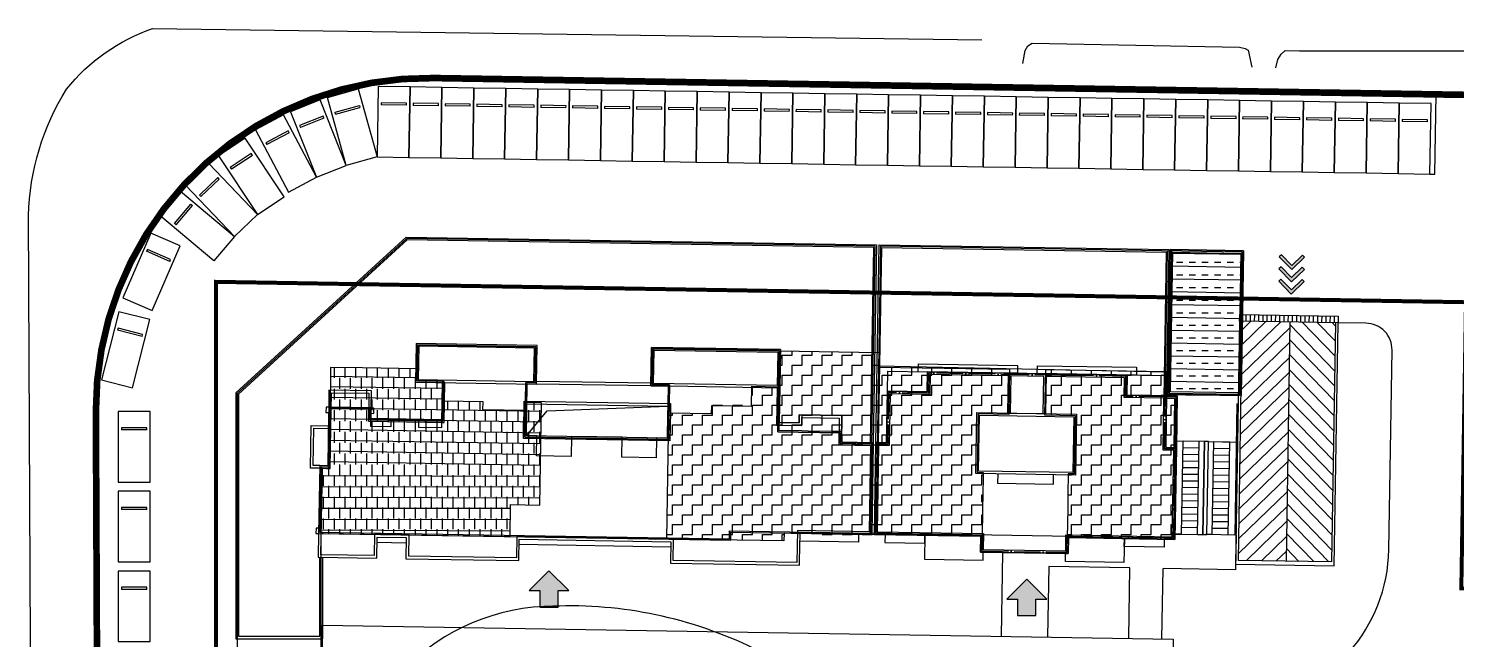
# Model space of a CAD drawing. Extents: x 30227 to 490047, y 105157 to 588160.
# Drawn here: x 157125 to 264519, y 410120 to 456089 of the extents above; entities that cross this region are included whole.
import ezdxf

# ---------------------------------------------------------------- set-up
doc = ezdxf.new("R2010")
doc.units = 0
doc.header["$LTSCALE"] = 1000
doc.header["$MEASUREMENT"] = 0
for name, pattern in [('ACAD_ISO05W100', [33, 24, -3, 0, -3, 0, -3]), ('DASH', [0.35, 0.25, -0.1]), ('DOTE', [2.4200000000000004, 2, -0.2, 0.02, -0.2])]:
    doc.linetypes.add(name, pattern=pattern)
for name, color, linetype in [('A-Detl-Thin', 131, 'Continuous'), ('c', 7, 'Continuous'), ('DIM_ELEV', 3, 'Continuous'), ('DOTE', 10, 'DOTE'), ('dx', 251, 'Continuous'), ('JZD', 1, 'Continuous'), ('WALL', 2, 'Continuous'), ('停车位', 253, 'Continuous'), ('其他', 30, 'Continuous'), ('地下室轮廓线', 142, 'Continuous'), ('坡道', 132, 'Continuous'), ('屋顶', 115, 'Continuous'), ('消防', 8, 'Continuous'), ('看线', 251, 'Continuous'), ('道路', 206, 'Continuous'), ('配套', 163, 'Continuous')]:
    doc.layers.add(name, color=color, linetype=linetype)

# ---------------------------------------------------------------- blocks, each defined once
blk = doc.blocks.new('A$C58F70749')
at = {"layer": '其他'}
for points in [[(714.6687437780201, -1167.207602240145), (506.076463855803, -1251.553679537028), (0, 0), (1251.553679518402, 506.0764638576656), (1335.899756833911, 297.4841839279979), (292.9383572191, -124.246202616021)], [(2096.86190039292, 147.5493748225271), (845.308220885694, -358.5270890146494), (1351.384684730321, -1610.080768572166), (1559.976964637637, -1525.734691249207), (1138.246578101068, -482.7732916306704), (2181.207977712154, -61.04290511086583)], [(2942.170121271163, -210.9777141734958), (1690.616441741586, -717.0541780442), (2196.692905589938, -1968.607857583091), (2405.285185523331, -1884.261780258268), (1983.554798986762, -841.3003806564956), (3026.516198586673, -419.5699941050261)]]:
    blk.add_hatch(color=256, dxfattribs=at).paths.add_polyline_path(points)
for points in [[(714.6687437780201, -1167.207602240145), (506.076463855803, -1251.553679537028), (0, 0), (1251.553679518402, 506.0764638576656), (1335.899756833911, 297.4841839279979), (292.9383572191, -124.246202616021)], [(2096.86190039292, 147.5493748225271), (845.308220885694, -358.5270890146494), (1351.384684730321, -1610.080768572166), (1559.976964637637, -1525.734691249207), (1138.246578101068, -482.7732916306704), (2181.207977712154, -61.04290511086583)], [(2942.170121271163, -210.9777141734958), (1690.616441741586, -717.0541780442), (2196.692905589938, -1968.607857583091), (2405.285185523331, -1884.261780258268), (1983.554798986762, -841.3003806564956), (3026.516198586673, -419.5699941050261)]]:
    blk.add_lwpolyline(points, close=True, dxfattribs=at)
blk = doc.blocks.new('A$C1AE11AAA')
at = {"layer": 'DIM_ELEV'}
blk.add_hatch(color=256, dxfattribs=at).paths.add_polyline_path([(-1426.31551682949, 6040.267026424408), (73.68448317050932, 4540.267026424408), (1573.684483170509, 6040.267026424408), (764.8634092807769, 6040.267025947571), (764.8634092807769, 7278.881979465484), (-617.4944429397583, 7278.881979942322), (-617.4944429397583, 6040.267026424408)])
at = {"layer": 'DIM_ELEV', "linetype": 'Continuous', "flags": 128}
blk.add_lwpolyline([(-1426.31551682949, 6040.267026424408), (73.68448317050932, 4540.267026424408), (1573.684483170509, 6040.267026424408), (764.8634092807769, 6040.267025947571), (764.8634092807769, 7278.881979465484), (-617.4944429397583, 7278.881979942322), (-617.4944429397583, 6040.267026424408)], close=True, dxfattribs=at)
blk = doc.blocks.new('A$C6C484F75')
at = {"layer": '坡道'}
h = blk.add_hatch(dxfattribs=at)
h.set_pattern_fill('ANSI31', color=256, scale=499.9999999999999, angle=-0.9339702647350886)
h.set_pattern_definition([(44.06602973526491, (462899.1306619644, 1832981.522344589), (-552.0427286778117, 570.340151325466), [])])
h.paths.add_polyline_path([(-96052.19270539282, 232087.0801038742), (-95758.79028737546, 250084.6886959076), (-99366.07598209381, 250143.4957499504), (-99659.47840034962, 232145.8871583939)])
h = blk.add_hatch(dxfattribs=at)
h.set_pattern_fill('ANSI31', color=256, scale=499.9999999999999, angle=-90.9339702647351)
h.set_pattern_definition([(314.0660297352649, (466398.6656661033, 1832924.471874237), (570.340151325466, 552.0427286778117), [])])
h.paths.add_polyline_path([(-92660.40839254856, 232031.7862181664), (-92367.00597429276, 250029.3948097229), (-95758.79028737546, 250084.6886959076), (-96052.19270539282, 232087.0801038742)])
at = {"layer": '看线', "linetype": 'Continuous'}
h = blk.add_hatch(dxfattribs=at)
h.set_pattern_fill('ANSI31', color=256, scale=200, angle=45)
h.set_pattern_definition([(90, (-553554813.4200962, -3586434144.999592), (-317.5, 2.84e-14), [])])
h.paths.add_polyline_path([(-99557.89984250069, 250646.6587462425), (-92158.88297700882, 250526.0377521515), (-92167.03304421902, 250026.104180336), (-99566.04990971088, 250146.7251744271)])
at = {"layer": '坡道', "flags": 128}
for points in [[(-99557.89984250069, 250646.6587462425), (-92158.88297700882, 250526.0377521515), (-92167.03304421902, 250026.104180336), (-99566.04990971088, 250146.7251744271)], [(-99864.34186959267, 231849.1870422363), (-92465.32500410079, 231728.5660481453), (-92167.03254532815, 250026.1347827912), (-99566.04941082, 250146.7557768822)]]:
    blk.add_lwpolyline(points, close=True, dxfattribs=at)
for points in [[(-92367.00597417355, 250029.3948097229), (-92660.40839254856, 232031.7862181664), (-99659.47840034962, 232145.8871583939), (-99366.07598197459, 250143.4957499504)], [(-96052.19270539282, 232087.0801038742), (-95758.79028737546, 250084.6886959076)]]:
    blk.add_lwpolyline(points, dxfattribs=at)
blk = doc.blocks.new('A$C5E9A4857')
at = {"layer": '道路'}
for p, q in [((-82534.730774045, 261208.7523269654), (-82436.94869065285, 267208.0529532433)), ((-87718.21850085258, 249991.8691139221), (-89818.30154073238, 250026.1052985191)), ((-85995.5386644602, 232964.7868409157), (-85751.0897860527, 247959.5345115662))]:
    blk.add_line(p, q, dxfattribs=at)
at = {"layer": '道路', "linetype": 'Continuous'}
for p, q in [((-82906.12432360649, 261214.8082246781), (-82534.730774045, 261208.7523269654)), ((-111570.0192911625, 231684.4715123177), (-111656.5272632837, 226379.146329403)), ((-105472.2516345978, 231579.4293966293), (-111570.0192911625, 231684.4715123177)), ((-105558.6890166998, 226279.7829294205), (-105472.3090560436, 231576.0960421562)), ((-103059.0214481354, 226239.0147228241), (-102972.6244901419, 231536.3700113297))]:
    blk.add_line(p, q, dxfattribs=at)
at = {"layer": '道路', "flags": 128}
blk.add_lwpolyline([(-97479.73749911787, 234049.6670165062), (-97522.2638067007, 231442.2029852867), (-102972.6244901419, 231536.3700113297)], dxfattribs=at)
at = {"layer": '道路', "linetype": 'Continuous', "flags": 128}
blk.add_lwpolyline([(-115053.3406845331, 232735.8635969162), (-115156.0620633364, 226436.2093081475)], dxfattribs=at)
at = {"layer": '道路'}
for centre, radius, start, end in [((-87750.81876957417, 247992.1348257065), 2000, 359.0660259457137, 89.06603255232974), ((-97993.9443923235, 233160.3884530068), 12000, 278.3467707161672, 359.0660259457137), ((-148708.380390048, 212697.7237148285), 16000, 90, 270), ((-147608.8847733736, 197163.0630135536), 31556.60411850722, 63.95741910123234, 92.28668500296781)]:
    blk.add_arc(centre, radius, start, end, dxfattribs=at)
blk = doc.blocks.new('xiaofangpujiumian')
at = {"layer": '消防', "flags": 128}
blk.add_lwpolyline([(-166208.3801269531, 227268.4733552933), (-102207.9589523077, 226225.1191687584), (-102370.9960352182, 216226.4483113289), (-166208.3801269531, 217267.144618988)], close=True, dxfattribs=at)
blk = doc.blocks.new('10#屋顶')
at = {"layer": 'A-Detl-Thin'}
blk.add_lwpolyline([(15499.99993419647, 9399.99980354309), (17025.11613285541, 11289.83578634262), (26099.99999964237, 11800)], dxfattribs=at)
at = {"layer": 'WALL', "linetype": 'DASH', "ltscale": 10000}
blk.add_lwpolyline([(25300, 9400), (25300, 7899.999999523164), (22700, 7899.999999523164), (22700, 9400), (18900, 9400), (18900, 7900), (16300, 7900), (16300, 9400), (15500.00000143051, 9400), (15500, 13300), (16200, 13300), (16199.99999964237, 16200), (7099.999999523163, 16199.99999856949), (7099.999999642372, 13299.99999856949), (9099.999999523163, 13299.99999856949), (9099.999999523163, 9900), (7399.999999642372, 9900), (7399.999999523164, 10499.99999856949), (5299.999999761581, 10499.99999856949), (5299.999999761581, 9900), (3799.999999642373, 9900), (3799.999999642373, 11300), (599.9999996423721, 11300), (599.9999996423721, 6900), (-3.576278687e-07, 6900), (-3.576278687e-07, 1799.999449729919), (30999.99999988079, 1799.999449729919), (30999.99999988079, 2399.999998569489), (41599.99999952316, 2399.999998569489), (41600, 9300), (39200, 9300), (39199.99999988079, 10099.99999856949), (38499.99999988079, 10099.99999856949), (36700.000005126, 10099.99999856949), (36199.99999988079, 10099.99999856949), (34499.99999988079, 10099.99999856949), (34499.99999988079, 10699.99999856949), (34499.99999988079, 11299.99999523163), (34499.99999988079, 11744.87953329086), (34499.99999988079, 12214.21315479278), (34499.99999952316, 13299.99999856949), (34499.99999952316, 16199.99999856949), (24799.99999964237, 16199.99999856949), (24800, 13300), (26100, 13300), (26099.99999952316, 9400), (25300, 9400)], dxfattribs=at)
at = {"layer": '屋顶'}
for points in [[(9099.999999523163, 10500), (3799.999999642373, 10500), (3799.999999642373, 10899.99999856949), (3999.999999523163, 10899.99999856949), (3999.999999523163, 11299.99999856949), (3799.999999642373, 11299.99999856949), (3799.999999642373, 12599.99999856949), (599.9999996423721, 12599.99999856949), (599.9999996423721, 11300), (399.9999995231629, 11299.99999856949), (399.9999995231629, 10899.99999856949), (599.9999995231628, 10899.99999856949), (599.9999996423721, 6900), (-3.576278687e-07, 6900), (-1.192092896e-07, 2199.99944972992), (-200.0000003576279, 2199.99944972992), (-200.0000003576279, 1799.999449729919), (-3.576278687e-07, 1799.999449729919), (0, 0), (4400.000001822365, 0), (4400.000001822365, 1599.99941778183), (6600.000001820503, 1599.99941778183), (6600.000001820503, 0), (15100.00000177999, 0), (15100.0000020517, 1599.99941778183), (26500.00000177976, 1599.99941778183), (26500.00000176975, 0), (36199.99999964238, 0), (36199.99999964238, 299.9999775886536), (36200.00000209641, 2399.999997464474), (36499.99988734722, 2399.999998569489), (41599.99999952316, 2399.999998569489), (41600, 9300), (39200, 9300), (39200, 11299.99999856949), (35999.99999976158, 11299.99999856949), (35999.99999976158, 10699.99999856949), (34499.99999988079, 10699.99999856949), (34499.99999988079, 16199.99999856949)], [(34299.99999976158, 13299.99999856949), (34299.99999976158, 10499.99999856949), (36199.99999988079, 10499.99999856949), (36199.99999976158, 11099.99999856949), (38999.99999988079, 11099.99999856949), (38999.99999988079, 9100), (41399.99999976158, 9100), (41399.99999976158, 2600), (35999.99999965588, 2600.000040988554), (35999.99999964238, 200), (26700.00000177091, 200), (26700.00000178092, 1799.99941778183), (14900.0000020857, 1799.99941778183), (14900.00000181398, 200), (6800.000001820503, 200), (6800.000001820503, 1799.99941778183), (4200.000001822365, 1799.99941778183), (4200.000001822365, 200), (200, 200), (199.9999996423721, 6700), (499.9999996423721, 6700), (799.9999996423721, 6700), (799.9999995231628, 9700), (799.9999995231628, 12399.99999856949), (3599.999999642373, 12399.99999856949), (3599.999999523163, 10300), (9299.999999523165, 10300), (9299.999999523165, 13299.99999856949)], [(24799.99999952316, 13499.99999809265), (16199.99999964237, 13499.99999856949)], [(24799.99999952316, 13299.99999856949), (24799.99999952316, 13299.99999856949), (16199.99956691265, 13299.99999856949)], [(34499.99999976158, 13299.99999856949), (34499.99999976158, 10699.99999856949), (35999.99999976158, 10699.99999856949), (35999.99999976158, 11299.99999856949), (39199.99999988079, 11299.99999856949), (39199.99999988079, 9300), (41599.99999976158, 9300), (41599.99999976158, 2399.999998569489), (36499.99988734722, 2400.000037193299)], [(26299.99999964237, 11400), (26299.99999952316, 9200), (15299.99999952316, 9200), (15299.99999964237, 11400), (15299.99999964237, 11400), (15299.99999964237, 12000), (26299.99999964237, 12000), (26299.99999964237, 11400), (26300.00000560284, 11400)], [(-3.576278687e-07, 6700), (-700, 6700), (-700, 9900), (600, 9900)], [(-3.576278687e-07, 6900), (-500, 6900), (-500, 9700), (600, 9700)], [(40600.00000168918, 2399.99950772163), (40600.00000168918, 1799.999506686465), (36200.00000177976, 1799.999506686232)], [(4400.000001822365, 1199.999976124964), (6599.999638565117, 1199.999976124964)], [(26500.00000176975, 1199.999997465988), (15100.00000177952, 1199.999994608224)], [(6800.000001820503, -0.0021517934510484), (6800.000001820503, 0)]]:
    blk.add_lwpolyline(points, dxfattribs=at)
for points in [[(7099.999999523163, 13299.99999856949), (16199.99999952316, 13299.99999856949), (16199.99999952316, 16199.99999856949), (7099.999999523163, 16199.99999856949)], [(34499.99999952316, 13299.99999856949), (24799.99999952316, 13299.99999856949), (24799.99999952316, 16199.99999856949), (34499.99999952316, 16199.99999856949)], [(7299.999999523163, 13499.99999856949), (15999.99999952316, 13499.99999856949), (15999.99999952316, 15999.99999856949), (7299.999999523163, 15999.99999856949)], [(34299.99999952316, 13499.99999856949), (24999.99999952316, 13499.99999856949), (24999.99999952316, 15999.99999856949), (34299.99999952316, 15999.99999856949)], [(9099.999999642372, 10300), (9299.999999642372, 10300), (9299.999999642372, 13299.99999856949), (9099.999999642372, 13299.99999856949)], [(26099.99999964237, 11200), (26099.99999952316, 9400), (15499.99999952316, 9400), (15499.99999964237, 11200), (15499.99999964237, 11200), (15499.99999964237, 11800), (26099.99999964237, 11800), (26099.99999964237, 11200)]]:
    blk.add_lwpolyline(points, close=True, dxfattribs=at)
blk = doc.blocks.new('shangyepeitao')
at = {"layer": 'WALL', "color": 0, "linetype": 'Continuous'}
for p, q in [((-159818.213602066, 256267.7556800843), (-172508.5094987154, 244651.6765480042)), ((-124730.4751908779, 255695.744571209), (-159818.2136019468, 256267.7556800843)), ((-124970.0742489099, 240998.45084095), (-124730.4751908779, 255695.744571209)), ((-172508.5094987154, 244651.6765480042), (-172508.5095199347, 226447.9099888802)), ((-166408.5095199347, 226447.9099888802), (-166408.5095199347, 232372.90473032)), ((-172508.5095199347, 226447.9099888802), (-166408.5095199347, 226447.9099888802))]:
    blk.add_line(p, q, dxfattribs=at)
at = {"layer": 'WALL', "linetype": 'Continuous', "flags": 128}
for points in [[(-172708.5437728166, 244739.7765688896), (-159894.5688517094, 256469.0270261765), (-124527.4324321747, 255892.4610848427), (-124770.1015685797, 240995.1901106835)], [(-124570.3030676842, 240991.972135067), (-124327.4388353825, 255889.4787731171), (-102530.2944363355, 255533.8909425735), (-102709.5671156645, 244535.9485688209), (-101909.7231992483, 244522.9100894928), (-101973.2828617096, 240623.424282074)], [(-172708.5437728166, 244739.7765688896), (-172708.5095199347, 226247.9099888802), (-166208.3801269531, 226247.9099888802)], [(-166208.5095199347, 232369.6435542107), (-166208.5095199347, 226247.9099888802)]]:
    blk.add_lwpolyline(points, dxfattribs=at)
at = {"layer": 'WALL', "color": 0, "linetype": 'Continuous', "flags": 128}
for points in [[(-124370.3296390772, 240988.712100029), (-124130.7254780531, 255686.2430882454), (-102733.5276824236, 255337.1797714234), (-102912.8126986027, 244339.231777668), (-102112.939910531, 244326.1950554848), (-102173.2562874555, 240626.6844930649)], [(-102404.7185921669, 244830.9777364731), (-102233.6021516323, 255328.9849567414), (-97134.30613207817, 255245.7975597382), (-97305.44349253178, 244747.8672246933), (-102404.7185034752, 244830.9831805229)]]:
    blk.add_lwpolyline(points, dxfattribs=at)
at = {"layer": 'WALL', "linetype": 'Continuous', "flags": 128}
blk.add_lwpolyline([(-102607.9688893556, 244634.2644476891), (-102430.3156900406, 255532.220662117), (-96931.07251620293, 255442.5087294579), (-97108.7117819786, 244544.6348314285), (-102607.9688893556, 244634.2644476891)], close=True, dxfattribs=at)
blk = doc.blocks.new('靠墙车位')
at = {"layer": '停车位'}
for p, q in [((600, 5300), (-1800, 5300)), ((-1800, 5300), (-1800, 0)), ((600, 0), (600, 5300)), ((-1550, 1380), (350, 1380)), ((-1550, 1380), (-1550, 1220)), ((-1550, 1220), (350, 1220)), ((350, 1220), (350, 1380)), ((-1800, 0), (600, 0))]:
    blk.add_line(p, q, dxfattribs=at)
blk = doc.blocks.new('1+16体块')
at = {"layer": 'c'}
for points in [[(-6750, 7600), (-3750, 7600), (-3750, 6100), (-6750, 6100)], [(-4450, 8199.999999523163), (3000, 8199.999999523163), (3000, 7600), (-4450, 7600)], [(4499.99996817112, 8199.999999523163), (11949.99998402595, 8199.999999523163), (11949.99998402595, 7600), (4499.99996817112, 7600)], [(14250, 7600), (11250, 7600), (11250, 6100), (14250, 6100)], [(-6750, -5300), (-3750.000015974045, -5300), (-3750.000015974045, -4700), (-6750, -4700)], [(11249.99998402595, -4700), (14249.99998402595, -4700), (14249.99998402595, -5300), (11249.99998402595, -5300)]]:
    blk.add_lwpolyline(points, close=True, dxfattribs=at)
for points in [[(1650.000000119209, 0), (1650.000000119209, -700), (5850.000000119209, -700), (5850.000000119209, 0)], [(-3750, -4700), (-3750, -6500), (650, -6500), (650, -5900), (450, -5900), (450, -4700), (-3750, -4700)], [(11250, -4700), (11250, -6500), (6850, -6500), (6850, -5900), (7050, -5900), (7050, -4700), (11250, -4700)]]:
    blk.add_lwpolyline(points, dxfattribs=at)
at = {"layer": 'DOTE'}
blk.add_lwpolyline([(3750, 7500), (-3650, 7500), (-3650, 6000), (-6650, 6000), (-6650, 2100), (-7450, 2100), (-7450, -4600), (550, -4600), (550, -5800), (6950, -5800), (6950, -4600), (14950, -4600), (14950, 2100), (14150, 2100), (14150, 6000), (11150, 6000), (11150, 7500), (3750, 7500)], dxfattribs=at)
at = {"layer": 'WALL', "linetype": 'DASH', "ltscale": 10000}
blk.add_lwpolyline([(-3750, 7600), (-1099.999984145164, 7600), (11249.99999988079, 7600), (11250, 6100), (14249.99999988079, 6100), (14249.99999988079, 2199.999999523163), (15049.99999988079, 2200), (15050, -4700), (7049.999999880791, -4700), (7049.999999880791, -5900), (450, -5900), (450.0000158548354, -4700), (-7549.999984145164, -4699.999999523162), (-7550, 2200), (-6749.999984145164, 2200), (-6750, 6100), (-3750, 6100), (-3750, 7600)], dxfattribs=at)
at = {"layer": '屋顶'}
for points in [[(2300, 7600), (-3750, 7600), (-3750, 6100), (-6750, 6100), (-6750, 2200), (-7550, 2200), (-7550, -4700), (450, -4700), (450, -5900), (7050, -5900), (7050, -4700), (15050, -4700), (15050, 2200), (14250, 2200), (14250, 6100), (11250, 6100), (11250, 7600), (5200.000000119209, 7600)], [(2300, 7400), (-3550, 7400), (-3550, 5900), (-6550, 5900), (-6550, 2000), (-7350, 2000), (-7350, -4500), (650, -4500), (650, -5700), (6850, -5700), (6850, -4500), (14850, -4500), (14850, 2000), (14050, 2000), (14050, 5900), (11050, 5900), (11050, 7400), (5200.000000119209, 7400)]]:
    blk.add_lwpolyline(points, dxfattribs=at)
at = {"layer": '屋顶', "linetype": 'Continuous'}
for points in [[(2300, 4600), (5200.000000119209, 4600), (5200.000000119209, 7600), (2300, 7600)], [(0, 4600), (7500, 4600), (7500, 0), (0, 0)], [(200, 4400), (7300, 4400), (7300, 200), (200, 200)]]:
    blk.add_lwpolyline(points, close=True, dxfattribs=at)
blk.add_lwpolyline([(5000.000000119209, 4600), (5000.000000119209, 7400), (2500, 7400), (2500, 4600)], dxfattribs=at)
blk = doc.blocks.new('轴线')
at = {"layer": 'DOTE', "linetype": 'Continuous', "flags": 128}
for points in [[(-166308.3811353445, 217047.9462127686), (-166308.3801268339, 234671.4045948982), (-166308.3801269531, 237372.2813224793), (-166305.2138204574, 239172.3146920204), (-165705.2964317799, 239162.5325136185), (-165633.5581988096, 243561.9476594925), (-162633.9569417238, 243513.0365343094), (-162646.999908328, 242713.1428656578), (-157147.7586382627, 242623.4729208947), (-157098.8709979057, 245622.7762703896), (-159098.5903153419, 245656.2549414635), (-159054.5896414518, 248355.8963880539), (-150155.7715392113, 248210.8571300507), (-150199.7682281732, 245511.4601750374), (-150899.6438801288, 245521.9907341004), (-150966.4890847206, 241422.5356826782), (-140167.9245605469, 241246.455631733), (-140101.0793544054, 245345.9106831551), (-141400.9065662622, 245367.105504036), (-141356.9552452564, 248066.5619459152), (-131858.2168216705, 247911.7447600365), (-131957.6018602848, 241812.67218256), (-127258.2265574932, 241736.0447530747), (-127271.2695242166, 240936.1510848999), (-124871.5885185003, 240897.022184372), (-124628.7286016941, 255794.2896900177), (-159856.2764536142, 256368.5800142288), (-172608.3801025152, 244695.9250741005), (-172608.3801025152, 122497.909992218)], [(-97206.76492464542, 244646.4407773018), (-97032.35224330425, 255344.405860424), (-124228.7729190588, 255787.7739233971), (-124580.8438551426, 234191.3929691315)], [(-102811.0899188518, 244437.8656139374), (-102631.5595463514, 255435.6926131248)], [(-102331.6257017851, 255430.8030428887), (-102505.9872126579, 244732.812576294), (-97206.76496303082, 244646.4384150505)], [(-124383.6120637655, 246789.7927212715), (-102780.0772829056, 246337.6645202637), (-102810.8754551411, 244437.7338171005), (-102011.1950333118, 244424.7451062203), (-102184.0160069465, 233826.1509933472), (-124980.8226715326, 234197.9552388191)]]:
    blk.add_lwpolyline(points, dxfattribs=at)
blk.add_lwpolyline([(-150155.7018902302, 248211.1005516053), (-159054.5189530849, 248356.2035570145), (-159098.5389658213, 245656.5624251366), (-157098.8198115825, 245623.0737261773), (-157147.7309372425, 242623.4724693299), (-162646.999908328, 242713.1428656578), (-162633.9569417238, 243513.0365343094), (-165633.5581988096, 243561.9476594925), (-165705.2945160866, 239162.5324821472), (-166305.2147670984, 239172.3147072792), (-166385.1029472351, 234272.9654383659), (-135589.1967073679, 233770.8112187386), (-135579.4144734144, 234370.7320189476), (-124980.823364973, 234197.912709713), (-124871.5885185003, 240897.022184372), (-127271.2695242166, 240936.1510848999), (-127258.2265574932, 241736.0447530747), (-131957.6018602848, 241812.67218256), (-131858.149238944, 247911.8614058495), (-141356.8865535259, 248066.7466359139), (-141400.9065662622, 245367.105504036), (-140101.0793544054, 245345.9106831551), (-140167.9245605469, 241246.455631733), (-150966.4890847206, 241422.5356826782), (-150899.6438801288, 245521.9907341004), (-150199.7219026089, 245511.4594197274)], close=True, dxfattribs=at)
blk = doc.blocks.new('peitaotianchong')
at = {"layer": '配套', "linetype": 'Continuous'}
h = blk.add_hatch(dxfattribs=at)
h.set_pattern_fill('TRANS', color=256, scale=500, style=0)
h.set_pattern_definition([(0, (-553708631.6511552, -3585894954.84755), (0, 952.5), []), (0, (-553708631.6511552, -3585894478.597551), (0, 952.5), [476.25, -476.25])])
h.paths.add_polyline_path([(-101106.1858477592, -10353.58643960953), (-101283.8391177654, -21251.54347324371), (-99964.49652814865, -21273.04677200318), (-98989.24266195297, -21288.94194269181), (-95784.61401593685, -21341.17256736756), (-95606.9417899847, -10443.240629673)])
h = blk.add_hatch(dxfattribs=at)
h.set_pattern_fill('纤维材料', color=256, scale=400, style=0)
h.set_pattern_definition([(0, (-553538185, -3586698492), (750, 750), [750, -750]), (90, (-553537435, -3586698492), (-749.9999999999999, 750), [750, -750])])
h.paths.add_polyline_path([(-115181.2723845243, -27125.66340446472), (-115631.274233818, -27118.29767942429), (-115559.5380681753, -22718.88249921799), (-113259.8437699079, -22756.38094997406), (-113204.3665035963, -19356.75610780716), (-123053.1200706959, -19196.16663122177), (-123035.1918787956, -18096.35922718048), (-130534.1711336374, -17974.10726070404), (-130578.1910521984, -20673.74832201004), (-132577.9252842665, -20641.14105033874), (-132602.3807369471, -22140.94167757034), (-135601.9819959402, -22092.03065872193), (-135611.7662600279, -22691.85032320023), (-138811.3388763666, -22639.77915382386), (-138966.2237787247, -32138.51647329331), (-130167.3934395313, -32281.98880434036), (-130157.6112350225, -31682.06855154037), (-115259.4892833233, -31924.99839735031), (-115251.3759511709, -31418.69771146774), (-115236.3080279827, -30502.61287164688), (-115220.3810555935, -29525.34473991394), (-115214.0478563309, -29136.74395990372)])
h.paths.add_polyline_path([(-100585.4729156494, -21362.89608669281), (-101385.3168683052, -21349.85983371735), (-101355.9608893394, -19549.9409122467), (-110504.7257831096, -19400.77771234512), (-110560.2026368379, -22800.40087032318), (-108260.5083384514, -22837.89932012558), (-108332.2445042133, -27237.31449937821), (-108782.1863497495, -27230.01704883575), (-108806.8377579451, -28741.50020265579), (-108816.2793002128, -29320.40149402618), (-108824.5851938724, -29829.67132139206), (-108860.4611450433, -32029.37916707992), (-108760.4979662895, -32031.0095076561), (-100761.5617579221, -32161.46843862534)])
h = blk.add_hatch(dxfattribs=at)
h.set_pattern_fill('AR-B88', color=256, scale=400, style=0)
h.set_pattern_definition([(0, (-553708531.4820276, -3585894956.484125), (0, 812.8), []), (90, (-553708531.4820276, -3585894956.484125), (-406.3999999999999, 812.8), [812.8, -812.8])])
h.paths.add_polyline_path([(-157774.5743310451, -20230.30233335495), (-157759.9043394327, -19330.4198217392), (-161859.3778917789, -19263.59111833572), (-164259.0531886816, -19224.47088527679), (-164273.7241613865, -20124.34179830551), (-164381.3283491135, -26723.44688844681), (-164981.2386264801, -26713.66482591629), (-165061.1267980337, -31613.01354598999), (-164984.4039858579, -31614.26457834244), (-164882.7736151218, -31615.9217505455), (-164884.403985858, -31715.90845918656), (-150764.6576513052, -31946.14328908921), (-150724.9221765995, -29546.53116798401), (-148525.8223164082, -29582.38941717148), (-148400.2827993631, -21883.35387897491), (-149600.1233016252, -21863.78942871094), (-149609.9055269956, -22463.70968008041), (-152809.4802012443, -22411.53781270981), (-152799.6979761123, -21811.61756134033), (-155799.2992333174, -21762.70643615723), (-155774.8436706066, -20262.90580749512)])
at = {"layer": '配套'}
for points in [[(-101106.1858477592, -10353.58643960953), (-101283.8391177654, -21251.54347324371), (-99964.49652814865, -21273.04677200318), (-98989.24266195297, -21288.94194269181), (-95784.61401593685, -21341.17256736756), (-95606.9417899847, -10443.240629673), (-101106.1858477592, -10353.58643960953)], [(-157774.5743310451, -20230.30233335495), (-157759.9043394327, -19330.4198217392), (-161859.3778917789, -19263.59111833572), (-164259.0531886816, -19224.47088527679), (-164273.7241613865, -20124.34179830551), (-164381.3283491135, -26723.44688844681), (-164981.2386264801, -26713.66482591629), (-165061.1267980337, -31613.01354598999), (-164984.4039858579, -31614.26457834244), (-164882.7736151218, -31615.9217505455), (-164884.403985858, -31715.90845918656), (-150764.6576513052, -31946.14328908921), (-150764.6576513052, -31946.14328908921), (-150724.9221765995, -29546.53116798401), (-148525.8223164082, -29582.38941717148), (-148400.2827993631, -21883.35387897491), (-149600.1233016252, -21863.78942871094), (-149609.9055269956, -22463.70968008041), (-152809.4802012443, -22411.53781270981), (-152799.6979761123, -21811.61756134033), (-155799.2992333174, -21762.70643615723), (-155774.8436706066, -20262.90580749512), (-157774.5743310451, -20230.30233335495)]]:
    blk.add_lwpolyline(points, dxfattribs=at)
at = {"layer": '配套', "linetype": 'Continuous', "flags": 128}
for points in [[(-130167.3934396505, -32281.98880434036), (-138966.2237787247, -32138.51647329331), (-138811.3388763666, -22639.77915382386), (-135611.7662600279, -22691.85032320023), (-135601.9819959402, -22092.03065872193), (-132602.3807369471, -22140.94167757034), (-132577.9252842665, -20641.14105033874), (-130578.1910521984, -20673.74832201004), (-130534.1711336374, -17974.10726070404), (-123035.1918787956, -18096.35922718048), (-123053.1200706959, -19196.16663122177), (-113204.3665035963, -19356.75610780716), (-113259.8437699079, -22756.38094997406), (-115559.5380681753, -22718.88249921799), (-115631.274233818, -27118.29767942429), (-115181.2723845243, -27125.66340446472), (-115214.0478563309, -29136.74395990372), (-115220.3810555935, -29525.34473991394), (-115236.3080279827, -30502.61287164688), (-115251.3759511709, -31418.69771146774), (-115259.489726901, -31925.02607536316), (-115359.5783946514, -31923.36633729935), (-130157.6112350225, -31682.06855154037), (-130167.3934395313, -32281.98880434036)], [(-108806.8377579451, -28741.50020265579), (-108816.2793002128, -29320.40149402618), (-108824.5851938724, -29829.67132139206), (-108860.4611450433, -32029.37916707992), (-108760.4979662895, -32031.0095076561), (-100761.5617579221, -32161.46843862534), (-100585.4729156494, -21362.89608669281), (-101385.3168683052, -21349.85983371735), (-101355.9608893394, -19549.9409122467), (-110504.7257831096, -19400.77771234512), (-110560.2026368379, -22800.40087032318), (-108260.5083384514, -22837.89932012558), (-108332.2445042133, -27237.31449937821), (-108782.1863497495, -27230.01704883575), (-108806.8377579451, -28741.50020265579)]]:
    blk.add_lwpolyline(points, dxfattribs=at)

msp = doc.modelspace()

# ---------------------------------------------------------------- linework, layer by layer
at = {"layer": 'dx', "linetype": 'Continuous', "flags": 128}
msp.add_lwpolyline([(158288.3012829564, 190374.628548761), (157125.2963048957, 442026.7064315278, -0.1343493145829602), (159976.308510258, 451526.7468215424, -0.1386020142878863), (166440.3361563228, 456088.766582151), (228822.821679189, 455234.9685493904)], format="xyb", dxfattribs=at)
at = {"layer": 'dx', "linetype": 'Continuous', "elevation": 5229.466849931077, "flags": 128}
msp.add_lwpolyline([(231913.0159884236, 453459.7226621109), (232084.6173828385, 454444.7597729164), (232276.6181907199, 454788.7613445717), (232619.6197970651, 454983.7619458634), (248207.6865543865, 454689.7606860595), (248637.6883136772, 454585.7602015931), (248852.6892445825, 454457.7597309547), (249134.374689772, 453173.0578986603)], dxfattribs=at)
msp.add_lwpolyline([(231913.0159884236, 453459.7226621109), (232084.6173828385, 454444.7597729164), (232276.6181907199, 454788.7613445717), (232619.6197970651, 454983.7619458634), (248207.6865543865, 454689.7606860595), (248637.6883136772, 454585.7602015931), (248852.6892445825, 454457.7597309547), (249134.374689772, 453173.0578986603)], dxfattribs=at)
at = {"layer": 'dx', "linetype": 'Continuous', "flags": 128}
msp.add_lwpolyline([(250941.3689600967, 453142.9789611298), (251079.6988496326, 453750.7568384605), (251345.6999551795, 454167.7583323914), (251626.7011541866, 454437.7596065003), (252721.7058310054, 454422.7597176034), (269592.7781097434, 454408.7593842942), (284461.8417766831, 454139.7584859329), (305919.9337669156, 453749.4385906654)], dxfattribs=at)
msp.add_lwpolyline([(250941.3689600967, 453142.9789611298), (251079.6988496326, 453750.7568384605), (251345.6999551795, 454167.7583323914), (251626.7011541866, 454437.7596065003), (252721.7058310054, 454422.7597176034), (269592.7781097434, 454408.7593842942), (284461.8417766831, 454139.7584859329), (305919.9337669156, 453749.4385906654)], dxfattribs=at)
at = {"layer": 'JZD', "color": 1, "linetype": 'ACAD_ISO05W100', "ltscale": 500, "const_width": 500, "flags": 128}
msp.add_lwpolyline([(187597.0990590594, 452364.2066070038, 0.4203025590412598), (162189.0872468493, 427257.206799646), (163171.0872468493, 203753.206799646, 0.356822862925555), (183316.0872468494, 179339.206799646), (190987.0872468493, 177951.206799646), (210394.0872468494, 178036.206799646), (248473.0872468494, 179697.206799646), (345429.0872468494, 183926.206799646), (344105.0872468493, 449812.2067996461), (241092.0872468494, 451491.206799646), (187597.0872468493, 452364.206799646)], format="xyb", close=True, dxfattribs=at)
at = {"layer": '地下室轮廓线', "linetype": 'DASH', "ltscale": 10, "const_width": 300, "flags": 128}
msp.add_lwpolyline([(171221.9759536527, 437029.1801449257), (171221.980520799, 304623.9218541581), (183320.7120826982, 304623.9222718674), (183320.7122034572, 301123.9228202302), (248271.9806412004, 301123.9250604111), (248271.9808756851, 294323.9250604111), (254245.7865745566, 294323.9252664048), (254245.7882843755, 244754.4792686898), (294795.7882440827, 244754.48066773), (294795.7883389733, 242004.48066773), (300395.7883389733, 242004.4808608491), (300395.7882440828, 244754.480860849), (338245.7882440827, 244754.4821664292), (338245.7876024984, 263354.482164045), (337821.8529955886, 263354.4821492631), (337821.8486184619, 390254.4827834565), (340538.9635689996, 390254.4828769165), (340925.3272639058, 413954.4828897911), (264885.1210766576, 413954.4802671867), (265236.301593139, 435496.3030468422)], close=True, dxfattribs=at)
at = {"layer": '坡道', "linetype": 'Continuous'}
for p, q in [((248010.7081450961, 427876.0435930688), (247849.339845135, 417977.54483666)), ((245563.7596400521, 425015.7351676422), (243464.0386384271, 425049.9654499489)), ((243849.8712625049, 418042.7453776795), (243963.9722078584, 425041.8153840501)), ((245155.6627137206, 424522.3216515976), (243955.8221408866, 424541.881813665)), ((245163.8127806924, 425022.2552219826), (243963.9722078584, 425041.8153840501)), ((245049.7118353389, 418023.185215612), (245163.8127806924, 425022.2552219826)), ((245449.6586993478, 418016.665160318), (245563.7596400521, 425015.7351671654)), ((245749.61884351, 418011.7751199204), (245863.7197850488, 425010.8451267677)), ((245863.7197850488, 425010.8451272446), (247963.4407866738, 424976.614844938)), ((246149.5657076381, 418005.2550674874), (246263.6666444085, 425004.3250738579)), ((246255.5165769599, 424504.3915034729), (247455.3571497939, 424484.831342836)), ((246263.6666444085, 425004.3250738579), (247463.5072172425, 424984.764913221)), ((247349.4062804721, 417985.6949068504), (247463.5072172425, 424984.764913221)), ((245139.3625787042, 423522.4545074898), (243939.5220058702, 423542.0146695572)), ((245147.512646272, 424022.3880793053), (243947.672073438, 424041.9482418495)), ((246239.2164431356, 423504.5243593651), (247439.0570159696, 423484.9641987282)), ((246247.3665099881, 424004.4579316574), (247447.2070829414, 423984.8977710205)), ((245123.0624435686, 422522.587363382), (243923.2218707345, 422542.1475254494)), ((245131.2125111364, 423022.5209351974), (243931.3719383024, 423042.0810977417)), ((246222.9163093112, 422504.6572152573), (247422.7568821453, 422485.0970550972)), ((246231.066376283, 423004.5907875496), (247430.906949117, 422985.0306269127)), ((245098.6122409843, 421022.7866474586), (243898.7716681503, 421042.346809526)), ((245106.7623085521, 421522.7202197509), (243906.9217357181, 421542.2803818184)), ((245114.9123761199, 422022.6537915665), (243915.0718032859, 422042.2139536339)), ((246198.4661086343, 421004.8564993339), (247398.3066814683, 420985.296338697)), ((246206.6161754869, 421504.7900716263), (247406.4567483209, 421485.2299109894)), ((246214.7662424587, 422004.7236434417), (247414.6068152927, 421985.1634828049)), ((245082.3121059678, 420022.9195033508), (243882.4715331338, 420042.4796654183)), ((245090.4621734165, 420522.8530756431), (243890.6216005824, 420542.4132377106)), ((246182.16597481, 420004.9893552262), (247382.006547644, 419985.4291950661)), ((246190.3160416625, 420504.9229275185), (247390.1566144965, 420485.3627668816)), ((245066.0119708322, 419023.0523597199), (243866.1713979982, 419042.6125217872)), ((245074.1620384, 419522.9859315353), (243874.321465566, 419542.5460936028)), ((246165.8658409856, 419005.1222115952), (247365.7064138196, 418985.5620509582)), ((246174.0159078382, 419505.0557834107), (247373.8564807914, 419485.4956227738)), ((243349.9376977227, 418050.8954426247), (245449.6586993478, 418016.665160318)), ((243849.8712625049, 418042.7453776795), (243349.9376911662, 418050.8954450089)), ((245057.8619033836, 418523.1187874275), (243858.0213305496, 418542.6789499717)), ((245049.7118353389, 418023.185215612), (245549.6454071544, 418015.0351478058)), ((246149.5657076381, 418005.2550674874), (245649.6321358226, 418013.4051343399)), ((247849.339845135, 417977.5448371368), (245749.61884351, 418011.7751199204)), ((246157.7157740138, 418505.1886393028), (247357.5563469671, 418485.6284791428))]:
    msp.add_line(p, q, dxfattribs=at)
msp.add_lwpolyline([(245863.7197850488, 425010.8451272446), (245563.7596400521, 425015.7351676422), (245449.6586929105, 418016.6651612717), (245749.61884351, 418011.7751199204)], dxfattribs=at)

# ---------------------------------------------------------------- block references
at = {"layer": 'DIM_ELEV', "linetype": 'Continuous', "rotation": 180}
for p in [(196339.4615174077, 419836.0581141908), (232274.9823370717, 419193.4422069985)]:
    msp.add_blockref('A$C1AE11AAA', p, dxfattribs=at)
at = {"layer": 'DOTE', "linetype": 'Continuous'}
msp.add_blockref('轴线', (345429.0719139121, 183926.2062202889), dxfattribs=at)
at = {"layer": 'WALL', "linetype": 'Continuous'}
msp.add_blockref('shangyepeitao', (345429.2166398309, 183926.3952223259), dxfattribs=at)
at = {"layer": 'WALL', "linetype": 'Continuous', "rotation": 359.065824929554}
msp.add_blockref('1+16体块', (228372.0419108413, 422595.5667702156), dxfattribs=at)
at = {"layer": '停车位', "color": 8, "xscale": -1}
for p, rotation in [((181342.0519665025, 451380.9379445511), 195.4647506280258), ((168167.8965255759, 443389.9392301041), 229.9166664471083)]:
    msp.add_blockref('靠墙车位', p, dxfattribs=dict(at, rotation=rotation))
at = {"layer": '停车位', "color": 8}
for p, rotation in [((184019.8608161948, 451722.3292123276), 179.0660299259232), ((186419.5419617436, 451683.2088872391), 179.0660299259232), ((188819.1583883308, 451643.2605596977), 179.0660299259232), ((191218.8395339988, 451604.1402450997), 179.0660299259232), ((193618.5206796668, 451565.0199305016), 179.0660299259232), ((196018.2018253348, 451525.8996159035), 179.0660299259232), ((198417.8829710028, 451486.7793013054), 179.0660299259232), ((200817.5641166709, 451447.6589867073), 179.0660299259232), ((203217.2452623389, 451408.5386721093), 179.0660299259232), ((205616.926408007, 451369.4183575111), 179.0660299259232), ((208016.607553675, 451330.2980429131), 179.0660299259232), ((210416.288699343, 451291.1777283149), 179.0660299259232), ((212815.9698450111, 451252.0574137169), 179.0660299259232), ((215215.6509906791, 451212.9370991188), 179.0660299259232), ((217615.3321363471, 451173.8167845208), 179.0660299259232), ((220015.0132820152, 451134.6964699227), 179.0660299259232), ((222414.6944276832, 451095.5761553246), 179.0660299259232), ((224814.3755733512, 451056.4558407265), 179.0660299259232), ((177387.3619148276, 450050.8831416565), 201.7132426504377), ((227214.0567190192, 451017.3355261284), 179.0660299259232), ((229613.7378646873, 450978.2152115303), 179.0660299259232), ((232013.4190103553, 450939.0948969322), 179.0660299259232), ((234413.1001560233, 450899.9745823341), 179.0660299259232), ((236812.7813016914, 450860.854267736), 179.0660299259232), ((239212.4624473594, 450821.733953138), 179.0660299259232), ((241612.1435930274, 450782.6136385399), 179.0660299259232), ((244011.8247386954, 450743.4933244186), 179.0660299259232), ((246411.5058843635, 450704.3730098206), 179.0660299259232), ((248811.1870300315, 450665.2526952225), 179.0660299259232), ((251210.8681756995, 450626.1323811012), 179.0660299259232), ((253610.5493213676, 450587.0120665032), 179.0660299259232), ((256010.2304670356, 450547.8917519051), 179.0660299259232), ((258409.9116127037, 450508.7714377839), 179.0660299259232), ((260809.5927583717, 450469.6511231858), 179.0660299259232), ((174715.7864912293, 448742.2524372536), 207.9617346782148), ((171912.6687522672, 446839.1940175492), 213.6018894653243), ((169385.5516380809, 444685.723853727), 223.6442307135421), ((166876.5241552137, 440452.0209185082), 156.4675917913652), ((164494.1070776723, 434636.1162082153), 165.8281636254918), ((164460.707143142, 427267.7514754731), 180.0000000000973), ((164460.707142546, 421267.751475473), 180.0000000000973), ((164460.7071420691, 415267.7514759498), 180.0000000000973)]:
    msp.add_blockref('靠墙车位', p, dxfattribs=dict(at, rotation=rotation))
at = {"layer": '其他', "rotation": 112.0498556010989}
msp.add_blockref('A$C58F70749', (252096.2887758754, 436109.9925447899), dxfattribs=at)
at = {"layer": '屋顶', "linetype": 'Continuous', "rotation": 359.065824923796}
msp.add_blockref('10#屋顶', (178913.0205528281, 416301.0556971031), dxfattribs=at)
at = {"layer": '消防', "linetype": 'Continuous'}
msp.add_blockref('xiaofangpujiumian', (345429.0872468494, 183926.206799646), dxfattribs=at)
at = {"layer": '道路', "linetype": 'Continuous'}
for name, p in [('A$C5E9A4857', (345429.0872468494, 183926.2067991692)), ('A$C6C484F75', (347777.8187530778, 183926.2080875832))]:
    msp.add_blockref(name, p, dxfattribs=at)
at = {"layer": '配套', "linetype": 'Continuous'}
msp.add_blockref('peitaotianchong', (344105.0872468493, 449812.2067996461), dxfattribs=at)

doc.saveas('drawing.dxf')
